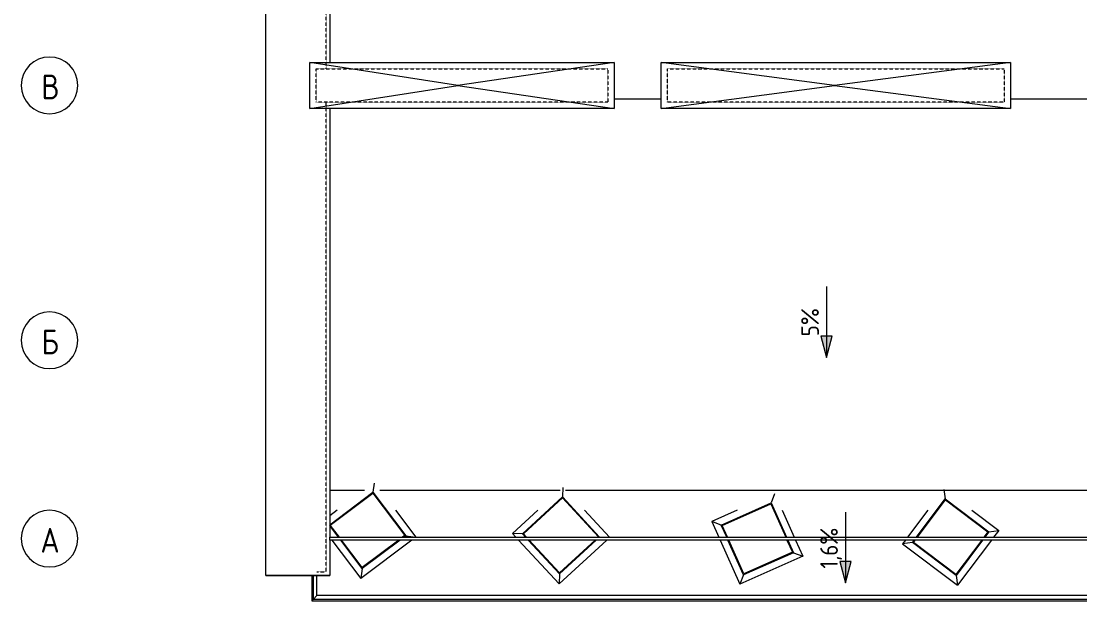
# Model space of a CAD drawing. Header units: millimetres. Extents: x -515342 to 330399, y -224905 to 507333.
# Drawn here: x -363185 to -348247, y 487988 to 496173 of the extents above; entities that cross this region are included whole.
import ezdxf

# ---------------------------------------------------------------- set-up
doc = ezdxf.new("R2010")
doc.units = ezdxf.units.MM
doc.linetypes.add('ADSK_Невидимые', pattern=[5, 3, -2])
for name, color, linetype, lineweight in [('Витраж', 7, 'Continuous', 0), ('Крыша', 7, 'Continuous', 0), ('Линии', 7, 'Continuous', 0), ('Обобщенные модели', 7, 'Continuous', 0), ('Ограждение', 7, 'Continuous', 0), ('Оси', 7, 'Continuous', 0), ('Размеры', 7, 'Continuous', 0), ('Стены', 7, 'Continuous', 0), ('Стены наружные', 7, 'Continuous', 0)]:
    doc.layers.add(name, color=color, linetype=linetype, lineweight=lineweight)
doc.styles.add('GOST Common', font='', dxfattribs={"width": 0.9, "height": 350})
doc.styles.add('GOST Common_1', font='', dxfattribs={"width": 0.9, "height": 250})
doc.styles.get('GOST Common').set_extended_font_data('GOST Common')
doc.styles.get('GOST Common_1').set_extended_font_data('GOST Common')

# ---------------------------------------------------------------- blocks, each defined once
blk = doc.blocks.new('Ограждение - Ограждение-9809147-О_АР_П_Крыша')
at = {"layer": 'Ограждение'}
for p, q in [((122, -520), (122, -878)), ((144, -520), (144, -856)), ((145, -855), (145, -520)), ((122, -878), (16908, -878)), ((144, -856), (123, -877)), ((144, -856), (16886, -856)), ((195, -805), (145, -855)), ((145, -855), (16885, -855))]:
    blk.add_line(p, q, dxfattribs=at)
for points in [[(123, -877), (123, -877), (122, -878), (122, -878), (122, -878), (122, -878)], [(145, -855), (145, -855), (145, -855), (144, -856), (144, -856), (144, -856)]]:
    blk.add_open_spline(points, degree=3, dxfattribs=at)
blk = doc.blocks.new('Ограждение - Ограждение-9810127-О_АР_П_Крыша')
at = {"layer": 'Ограждение'}
for p, q in [((-525, 16124), (375, 16124)), ((-525, -519), (-525, 16124)), ((375, 16124), (375, 9595)), ((375, 8805), (375, 6725)), ((375, 6075), (375, 20)), ((375, -20), (375, -519)), ((375, -519), (-525, -519))]:
    blk.add_line(p, q, dxfattribs=at)
blk = doc.blocks.new('Заглушка для парапетного отлива - Заглушка для парапетного отлива-9810502-О_АР_П_Крыша')
at = {"layer": 'Обобщенные модели'}
for p, q in [((-525, 16125), (375, 16125)), ((-525, 16125), (-525, 16124)), ((375, 16124), (-525, 16124)), ((375, 16124), (375, 16125)), ((-525, -519), (375, -519)), ((-525, -519), (-525, -520)), ((375, -520), (-525, -520)), ((375, -519), (375, -520))]:
    blk.add_line(p, q, dxfattribs=at)
blk = doc.blocks.new('Прямоугольный импост - АР_Импост_40х40 _стойка ограждения на кровле_-10059441-О_АР_П_Крыша')
at = {"layer": 'Витраж'}
for p, q in [((375, -20), (375, 20)), ((375, 20), (675, 20)), ((675, -20), (375, -20))]:
    blk.add_line(p, q, dxfattribs=at)
blk = doc.blocks.new('Прямоугольный импост - АР_Импост_40х40 _стойка ограждения на кровле_-10057260-О_АР_П_Крыша')
at = {"layer": 'Витраж'}
for p, q in [((675, 20), (975, 20)), ((975, -20), (675, -20))]:
    blk.add_line(p, q, dxfattribs=at)
blk = doc.blocks.new('Ось сетки - Круг_Ø8 мм-6577-О_АР_П_Крыша')
at = {"layer": 'Оси'}
for start, end in [(360, 180), (180, 360)]:
    blk.add_arc((0, 0), 4, start, end, dxfattribs=at)

msp = doc.modelspace()

# ---------------------------------------------------------------- hatches: boundary and pattern name
at = {"layer": 'Размеры'}
for points in [[(-351822.1514, 491425.0383), (-351741.7667, 491725.0383), (-351902.5362, 491725.0383)], [(-351554.2458, 488241.239), (-351473.861, 488541.239), (-351634.6305, 488541.239)]]:
    msp.add_hatch(color=256, dxfattribs=at).paths.add_polyline_path(points)

# ---------------------------------------------------------------- linework, layer by layer
at = {"layer": 'Крыша'}
for p, q in [((-359112.0024, 494941.4811), (-359112.0024, 495591.4811)), ((-357024.9721, 495266.4811), (-359112.0024, 495591.4811)), ((-359112.0024, 495591.4811), (-354817.0024, 495591.4811)), ((-354817.0024, 495591.4811), (-357024.9721, 495266.4811)), ((-354817.0024, 495591.4811), (-354817.0024, 494941.4811)), ((-354152.99, 494941.4811), (-354152.99, 495591.4811)), ((-351709.7283, 495266.4811), (-354152.99, 495591.4811)), ((-354152.99, 495591.4811), (-349222.99, 495591.4811)), ((-349222.99, 495591.4811), (-351709.7283, 495266.4811)), ((-349222.99, 495591.4811), (-349222.99, 494941.4811)), ((-359112.0024, 494941.4811), (-357024.9721, 495266.4811)), ((-357024.9721, 495266.4811), (-354817.0024, 494941.4811)), ((-354152.99, 494941.4811), (-351709.7283, 495266.4811)), ((-351709.7283, 495266.4811), (-349222.99, 494941.4811)), ((-354152.99, 495071.4811), (-354817.0024, 495071.4811)), ((-347175.2358, 495071.4811), (-349222.99, 495071.4811)), ((-354817.0024, 494941.4811), (-359112.0024, 494941.4811)), ((-349222.99, 494941.4811), (-354152.99, 494941.4811)), ((-358832.0024, 489551.4811), (-358341.4488, 489551.4811)), ((-358124.5439, 489551.4811), (-355581.9197, 489551.4811)), ((-355504.4691, 489551.4811), (-350171.1443, 489551.4811)), ((-350153.9453, 489551.4811), (-347434.807, 489551.4811)), ((-358822.8127, 489056.8465), (-358223.836, 489508.2077)), ((-358223.836, 489508.2077), (-357772.4748, 488909.2311)), ((-356097.7701, 488933.0988), (-355546.1311, 489441.2271)), ((-355546.1311, 489441.2271), (-355038.0028, 488889.5882)), ((-350539.4942, 488886.4811), (-350144.062, 489412.2377)), ((-350144.062, 489412.2377), (-349544.6726, 488961.4248)), ((-353292.7495, 489053.0921), (-352607.5904, 489358.1446)), ((-352607.5904, 489358.1446), (-352397.5923, 488886.4811)), ((-358694.4331, 488886.4811), (-358822.8127, 489056.8465)), ((-356054.8294, 488886.4811), (-356097.7701, 488933.0988)), ((-353218.5695, 488886.4811), (-353292.7495, 489053.0921)), ((-349544.6726, 488961.4248), (-349601.0392, 488886.4811)), ((-358371.4514, 488457.8698), (-358664.291, 488846.4811)), ((-357855.7468, 488846.4811), (-358371.4514, 488457.8698)), ((-357772.4748, 488909.2311), (-357802.665, 488886.4811)), ((-355589.6417, 488381.4598), (-356017.9844, 488846.4811)), ((-355084.801, 488846.4811), (-355589.6417, 488381.4598)), ((-355038.0028, 488889.5882), (-355041.3759, 488886.4811)), ((-352987.697, 488367.933), (-353200.7604, 488846.4811)), ((-352379.7831, 488846.4811), (-352302.5379, 488672.9855)), ((-350594.875, 488812.8482), (-350569.579, 488846.4811)), ((-349995.4855, 488362.0353), (-350594.875, 488812.8482)), ((-349631.124, 488846.4811), (-349995.4855, 488362.0353)), ((-352302.5379, 488672.9855), (-352987.697, 488367.933)), ((-359012.0024, 488061.4811), (-359012.0024, 488346.4811)), ((-342372.0024, 488061.4811), (-359012.0024, 488061.4811))]:
    msp.add_line(p, q, dxfattribs=at)
at = {"layer": 'Линии', "linetype": 'ADSK_Невидимые'}
for p, q in [((-358882.0024, 495501.4811), (-358882.0024, 497831.4811)), ((-359022.0024, 495501.4811), (-354907.0024, 495501.4811)), ((-359022.0024, 495031.4811), (-359022.0024, 495501.4811)), ((-354907.0024, 495501.4811), (-354907.0024, 495031.4811)), ((-354062.99, 495501.4811), (-349312.99, 495501.4811)), ((-354062.99, 495031.4811), (-354062.99, 495501.4811)), ((-349312.99, 495501.4811), (-349312.99, 495031.4811)), ((-354907.0024, 495031.4811), (-359022.0024, 495031.4811)), ((-358882.0024, 488396.4811), (-358882.0024, 495031.4811)), ((-349312.99, 495031.4811), (-354062.99, 495031.4811)), ((-359012.0024, 488396.4811), (-358882.0024, 488396.4811))]:
    msp.add_line(p, q, dxfattribs=at)
at = {"layer": 'Размеры'}
for p, q in [((-351822.1514, 492425.0383), (-351822.1514, 491425.0383)), ((-351741.7667, 491725.0383), (-351902.5362, 491725.0383)), ((-351902.5362, 491725.0383), (-351822.1514, 491425.0383)), ((-351822.1514, 491425.0383), (-351741.7667, 491725.0383)), ((-351554.2458, 489241.239), (-351554.2458, 488241.239)), ((-351473.861, 488541.239), (-351634.6305, 488541.239)), ((-351634.6305, 488541.239), (-351554.2458, 488241.239)), ((-351554.2458, 488241.239), (-351473.861, 488541.239))]:
    msp.add_line(p, q, dxfattribs=at)
at = {"layer": 'Стены'}
for p, q in [((-358203.7004, 489651.4802), (-358221.8678, 489522.2123)), ((-355540.0168, 489590.1503), (-355545.551, 489455.3574)), ((-350165.2234, 489561.815), (-350146.0431, 489426.2404)), ((-352553.7609, 489498.3751), (-352602.5223, 489371.3474)), ((-358725.8456, 489267.6513), (-358832.0024, 489187.6564)), ((-357904.8288, 489267.6513), (-357618.4252, 488887.5809)), ((-355896.9306, 489267.6513), (-356253.2027, 488939.4803)), ((-355236.6918, 489267.6513), (-354885.5864, 488886.4811)), ((-353081.2869, 489267.6513), (-353437.9805, 489108.8411)), ((-352446.8902, 489267.6513), (-352277.1823, 488886.4811)), ((-350390.4484, 489267.6513), (-350677.1342, 488886.4811)), ((-349768.8209, 489267.6513), (-349390.6429, 488983.216)), ((-353305.9523, 489058.1602), (-353437.9805, 489108.8411)), ((-353437.9805, 489108.8411), (-353338.9795, 488886.4811)), ((-356111.9003, 488933.6789), (-356253.2027, 488939.4803)), ((-356253.2027, 488939.4803), (-356204.3838, 488886.4811)), ((-349530.6699, 488963.4058), (-349390.6429, 488983.216)), ((-349390.6429, 488983.216), (-349463.3991, 488886.4811)), ((-358802.0259, 488846.4811), (-358393.1016, 488303.8203)), ((-357672.9664, 488846.4811), (-358393.1016, 488303.8203)), ((-357758.4702, 488907.2629), (-357618.4252, 488887.5809)), ((-357618.4252, 488887.5809), (-357619.8846, 488886.4811)), ((-356167.5388, 488846.4811), (-355596.0233, 488226.0272)), ((-354922.4405, 488846.4811), (-355596.0233, 488226.0272)), ((-355023.8725, 488889.008), (-354962.3256, 488886.4811)), ((-353321.1703, 488846.4811), (-353043.446, 488222.702)), ((-352259.3732, 488846.4811), (-352157.3069, 488617.2365)), ((-350707.219, 488846.4811), (-350748.9046, 488791.057)), ((-350608.8777, 488810.8672), (-350748.9046, 488791.057)), ((-350748.9046, 488791.057), (-349973.6943, 488208.0056)), ((-349493.484, 488846.4811), (-349973.6943, 488208.0056)), ((-352289.3351, 488667.9174), (-352157.3069, 488617.2365)), ((-352157.3069, 488617.2365), (-353043.446, 488222.702)), ((-358373.4196, 488443.8653), (-358393.1016, 488303.8203)), ((-355590.2219, 488367.3296), (-355596.0233, 488226.0272)), ((-352992.7651, 488354.7302), (-353043.446, 488222.702)), ((-349993.5045, 488348.0326), (-349973.6943, 488208.0056))]:
    msp.add_line(p, q, dxfattribs=at)
at = {"layer": 'Стены наружные'}
for p, q in [((-358832.0024, 489062.4428), (-358221.8678, 489522.2123)), ((-358221.8678, 489522.2123), (-357758.4702, 488907.2629)), ((-356111.9003, 488933.6789), (-355545.551, 489455.3574)), ((-355545.551, 489455.3574), (-355023.8725, 488889.008)), ((-353305.9523, 489058.1602), (-352602.5223, 489371.3474)), ((-352602.5223, 489371.3474), (-352386.6459, 488886.4811)), ((-350552.0069, 488886.4811), (-350146.0431, 489426.2404)), ((-350146.0431, 489426.2404), (-349530.6699, 488963.4058)), ((-358706.9545, 488886.4811), (-358832.0024, 489052.4253)), ((-356068.4253, 488886.4811), (-356111.9003, 488933.6789)), ((-353229.5159, 488886.4811), (-353305.9523, 489058.1602)), ((-349530.6699, 488963.4058), (-349588.5265, 488886.4811)), ((-358373.4196, 488443.8653), (-358676.8123, 488846.4811)), ((-357839.1304, 488846.4811), (-358373.4196, 488443.8653)), ((-357758.4702, 488907.2629), (-357786.0486, 488886.4811)), ((-355590.2219, 488367.3296), (-356031.5803, 488846.4811)), ((-355070.041, 488846.4811), (-355590.2219, 488367.3296)), ((-355023.8725, 488889.008), (-355026.6158, 488886.4811)), ((-352992.7651, 488354.7302), (-353211.7067, 488846.4811)), ((-352368.8368, 488846.4811), (-352289.3351, 488667.9174)), ((-350608.8777, 488810.8672), (-350582.0917, 488846.4811)), ((-349993.5045, 488348.0326), (-350608.8777, 488810.8672)), ((-349618.6113, 488846.4811), (-349993.5045, 488348.0326)), ((-352289.3351, 488667.9174), (-352992.7651, 488354.7302))]:
    msp.add_line(p, q, dxfattribs=at)

# ---------------------------------------------------------------- block references
at = {"layer": 'Витраж'}
for name, p in [('Прямоугольный импост - АР_Импост_40х40 _стойка ограждения на кровле_-10059441-О_АР_П_Крыша', (-359207.0024, 488866.4811)), ('Прямоугольный импост - АР_Импост_40х40 _стойка ограждения на кровле_-10057260-О_АР_П_Крыша', (-359207.0024, 488866.4811)), ('Прямоугольный импост - АР_Импост_40х40 _стойка ограждения на кровле_-10057260-О_АР_П_Крыша', (-358907.0024, 488866.4811)), ('Прямоугольный импост - АР_Импост_40х40 _стойка ограждения на кровле_-10057260-О_АР_П_Крыша', (-358607.0024, 488866.4811)), ('Прямоугольный импост - АР_Импост_40х40 _стойка ограждения на кровле_-10057260-О_АР_П_Крыша', (-358307.0024, 488866.4811)), ('Прямоугольный импост - АР_Импост_40х40 _стойка ограждения на кровле_-10057260-О_АР_П_Крыша', (-358007.0024, 488866.4811)), ('Прямоугольный импост - АР_Импост_40х40 _стойка ограждения на кровле_-10057260-О_АР_П_Крыша', (-357707.0024, 488866.4811)), ('Прямоугольный импост - АР_Импост_40х40 _стойка ограждения на кровле_-10057260-О_АР_П_Крыша', (-357407.0024, 488866.4811)), ('Прямоугольный импост - АР_Импост_40х40 _стойка ограждения на кровле_-10057260-О_АР_П_Крыша', (-357107.0024, 488866.4811)), ('Прямоугольный импост - АР_Импост_40х40 _стойка ограждения на кровле_-10057260-О_АР_П_Крыша', (-356807.0024, 488866.4811)), ('Прямоугольный импост - АР_Импост_40х40 _стойка ограждения на кровле_-10057260-О_АР_П_Крыша', (-356507.0024, 488866.4811)), ('Прямоугольный импост - АР_Импост_40х40 _стойка ограждения на кровле_-10057260-О_АР_П_Крыша', (-356207.0024, 488866.4811)), ('Прямоугольный импост - АР_Импост_40х40 _стойка ограждения на кровле_-10057260-О_АР_П_Крыша', (-355907.0024, 488866.4811)), ('Прямоугольный импост - АР_Импост_40х40 _стойка ограждения на кровле_-10057260-О_АР_П_Крыша', (-355607.0024, 488866.4811)), ('Прямоугольный импост - АР_Импост_40х40 _стойка ограждения на кровле_-10057260-О_АР_П_Крыша', (-355307.0024, 488866.4811)), ('Прямоугольный импост - АР_Импост_40х40 _стойка ограждения на кровле_-10057260-О_АР_П_Крыша', (-355007.0024, 488866.4811)), ('Прямоугольный импост - АР_Импост_40х40 _стойка ограждения на кровле_-10057260-О_АР_П_Крыша', (-354707.0024, 488866.4811)), ('Прямоугольный импост - АР_Импост_40х40 _стойка ограждения на кровле_-10057260-О_АР_П_Крыша', (-354407.0024, 488866.4811)), ('Прямоугольный импост - АР_Импост_40х40 _стойка ограждения на кровле_-10057260-О_АР_П_Крыша', (-354107.0024, 488866.4811)), ('Прямоугольный импост - АР_Импост_40х40 _стойка ограждения на кровле_-10057260-О_АР_П_Крыша', (-353807.0024, 488866.4811)), ('Прямоугольный импост - АР_Импост_40х40 _стойка ограждения на кровле_-10057260-О_АР_П_Крыша', (-353507.0024, 488866.4811)), ('Прямоугольный импост - АР_Импост_40х40 _стойка ограждения на кровле_-10057260-О_АР_П_Крыша', (-353207.0024, 488866.4811)), ('Прямоугольный импост - АР_Импост_40х40 _стойка ограждения на кровле_-10057260-О_АР_П_Крыша', (-352907.0024, 488866.4811)), ('Прямоугольный импост - АР_Импост_40х40 _стойка ограждения на кровле_-10057260-О_АР_П_Крыша', (-352607.0024, 488866.4811)), ('Прямоугольный импост - АР_Импост_40х40 _стойка ограждения на кровле_-10057260-О_АР_П_Крыша', (-352307.0024, 488866.4811)), ('Прямоугольный импост - АР_Импост_40х40 _стойка ограждения на кровле_-10057260-О_АР_П_Крыша', (-352007.0024, 488866.4811)), ('Прямоугольный импост - АР_Импост_40х40 _стойка ограждения на кровле_-10057260-О_АР_П_Крыша', (-351707.0024, 488866.4811)), ('Прямоугольный импост - АР_Импост_40х40 _стойка ограждения на кровле_-10057260-О_АР_П_Крыша', (-351407.0024, 488866.4811)), ('Прямоугольный импост - АР_Импост_40х40 _стойка ограждения на кровле_-10057260-О_АР_П_Крыша', (-351107.0024, 488866.4811)), ('Прямоугольный импост - АР_Импост_40х40 _стойка ограждения на кровле_-10057260-О_АР_П_Крыша', (-350807.0024, 488866.4811)), ('Прямоугольный импост - АР_Импост_40х40 _стойка ограждения на кровле_-10057260-О_АР_П_Крыша', (-350507.0024, 488866.4811)), ('Прямоугольный импост - АР_Импост_40х40 _стойка ограждения на кровле_-10057260-О_АР_П_Крыша', (-350207.0024, 488866.4811)), ('Прямоугольный импост - АР_Импост_40х40 _стойка ограждения на кровле_-10057260-О_АР_П_Крыша', (-349907.0024, 488866.4811)), ('Прямоугольный импост - АР_Импост_40х40 _стойка ограждения на кровле_-10057260-О_АР_П_Крыша', (-349607.0024, 488866.4811)), ('Прямоугольный импост - АР_Импост_40х40 _стойка ограждения на кровле_-10057260-О_АР_П_Крыша', (-349307.0024, 488866.4811)), ('Прямоугольный импост - АР_Импост_40х40 _стойка ограждения на кровле_-10057260-О_АР_П_Крыша', (-349007.0024, 488866.4811))]:
    msp.add_blockref(name, p, dxfattribs=at)
at = {"layer": 'Обобщенные модели'}
msp.add_blockref('Заглушка для парапетного отлива - Заглушка для парапетного отлива-9810502-О_АР_П_Крыша', (-359207.0024, 488866.4811), dxfattribs=at)
at = {"layer": 'Ограждение'}
for name in ['Ограждение - Ограждение-9810127-О_АР_П_Крыша', 'Ограждение - Ограждение-9809147-О_АР_П_Крыша']:
    msp.add_blockref(name, (-359207.0024, 488866.4811), dxfattribs=at)
at = {"layer": 'Оси', "xscale": 99.99999999999993, "yscale": 99.99999999999993, "zscale": 99.99999999999993, "rotation": 269.9999999999994}
for p in [(-362784.994, 495266.4811), (-362784.994, 491666.4811), (-362784.994, 488866.4811)]:
    msp.add_blockref('Ось сетки - Круг_Ø8 мм-6577-О_АР_П_Крыша', p, dxfattribs=at)

# ---------------------------------------------------------------- texts
at = {"layer": 'Оси', "char_height": 350, "attachment_point": 1, "style": 'GOST Common'}
for s, insert, width in [('\\fGOST Common|b0|i0|c204|p34|;\\W.9;В', (-362898.3169, 495419.068), 310.253062), ('\\fGOST Common|b0|i0|c204|p34|;\\W.9;Б', (-362898.3169, 491819.068), 310.253062), ('\\fGOST Common|b0|i0|c204|p34|;\\W.9;А', (-362913.1669, 489019.068), 346.329)]:
    msp.add_mtext(s, dxfattribs=dict(at, insert=insert, width=width))
at = {"layer": 'Размеры', "char_height": 250, "attachment_point": 1, "rotation": 90, "line_spacing_factor": 1.022761, "style": 'GOST Common_1'}
for s, insert, width in [('5%', (-352178.8585, 491723.9), 482.731997), ('1,6%', (-351910.9528, 488444.56), 712.029696)]:
    msp.add_mtext(s, dxfattribs=dict(at, insert=insert, width=width))

doc.saveas('drawing.dxf')
